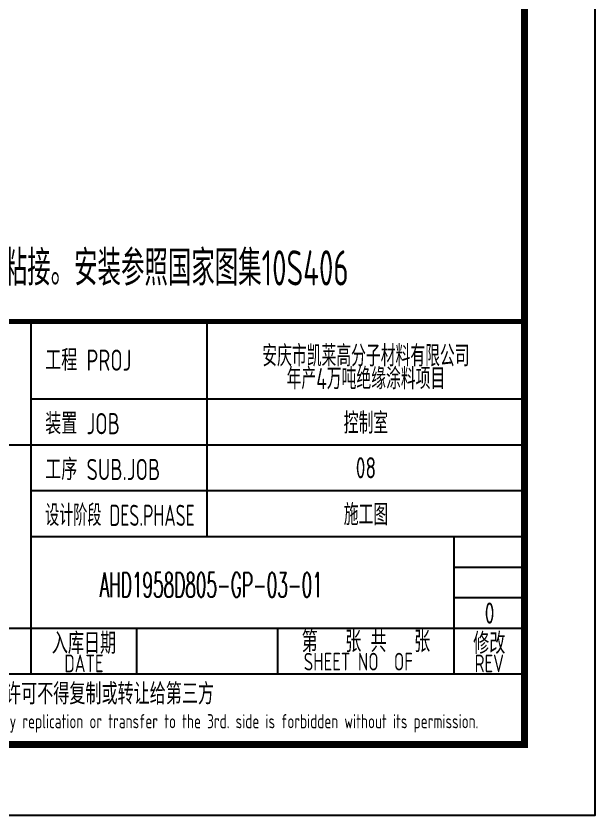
# Model space of a CAD drawing. Extents: x 5205853 to 5320510, y -422737 to -363337.
# Drawn here: x 5312295 to 5320510, y -422737 to -411406 of the extents above; entities that cross this region are included whole.
import ezdxf
from ezdxf.enums import TextEntityAlignment as Align

# ---------------------------------------------------------------- set-up
doc = ezdxf.new("R2010")
doc.units = 0
doc.header["$LTSCALE"] = 1000
doc.header["$MEASUREMENT"] = 0
doc.layers.get('0').update_dxf_attribs({"linetype": 'CONTINUOUS'})
for name, color, linetype in [('AXIS', 3, 'CONTINUOUS'), ('DIM_SYMB', 3, 'CONTINUOUS'), ('PUB_TITLE', 4, 'CONTINUOUS'), ('TWT_TEXT', 7, 'CONTINUOUS')]:
    doc.layers.add(name, color=color, linetype=linetype)
doc.styles.add('AHD', font='sceie.shx', dxfattribs={"width": 0.7, "bigfont": 'sceic.shx'})
doc.styles.add('DIM_FONT', font='SIMPLEX', dxfattribs={"width": 0.7, "bigfont": 'GBCBIG'})
doc.styles.add('TSSD_Rein', font='Tssdeng.shx', dxfattribs={"width": 0.7, "bigfont": 'hztxt.shx'})
doc.styles.add('公司标准', font='sceie.shx', dxfattribs={"width": 0.7, "height": 300, "bigfont": 'sceic.shx'})

msp = doc.modelspace()

# ---------------------------------------------------------------- linework, layer by layer
for p, q in [((5312509.6, -420737.3), (5312509.6, -415737.3)), ((5315009.6, -418787.3), (5315009.6, -415737.3)), ((5319509.6, -421737.3), (5319509.6, -415737.3)), ((5312509.6, -416837.3), (5319509.6, -416837.3)), ((5301509.6, -417487.3), (5319509.6, -417487.3)), ((5312509.6, -418137.3), (5319509.6, -418137.3)), ((5312509.6, -418787.3), (5319509.6, -418787.3)), ((5318509.6, -420737.3), (5318509.6, -418787.3)), ((5318509.6, -419220.7), (5319509.6, -419220.7)), ((5318509.6, -419654), (5319509.6, -419654)), ((5301509.6, -420087.3), (5319509.6, -420087.3)), ((5314009.6, -420737.3), (5314009.6, -420087.3)), ((5316009.6, -420737.3), (5316009.6, -420087.3)), ((5301509.6, -420737.3), (5319509.6, -420737.3)), ((5301509.6, -421737.3), (5319509.6, -421737.3))]:
    msp.add_line(p, q)
msp.add_lwpolyline([(5319509.6, -415737.3, 70, 70, 0), (5301509.6, -415737.3, 70, 70, 0), (5301509.6, -421737.3, 0, 0, 0)], format="xyseb")
at = {"layer": 'PUB_TITLE', "color": 4}
msp.add_lwpolyline([(5236409.6, -422737.3), (5320509.6, -422737.3), (5320509.6, -363337.3), (5236409.6, -363337.3)], close=True, dxfattribs=at)
at = {"layer": 'PUB_TITLE', "color": 4, "const_width": 100}
msp.add_lwpolyline([(5238909.6, -421737.3), (5319509.6, -421737.3), (5319509.6, -364337.3), (5238909.6, -364337.3)], close=True, dxfattribs=at)

# ---------------------------------------------------------------- texts
at = {"style": 'AHD'}
for s, width, p in [('工程 PROJ', 0.8, (5312709.6, -416437.3)), ('工程 PROJ', 0.8, (5312709.6, -416437.3)), ('装置 JOB', 0.8, (5312709.6, -417337.3)), ('装置 JOB', 0.8, (5312709.6, -417337.3)), ('工序 SUB.JOB', 0.8, (5312709.6, -417987.3)), ('工序 SUB.JOB', 0.8, (5312709.6, -417987.3)), ('设计阶段 DES.PHASE', 0.7, (5312709.6, -418637.3)), ('设计阶段 DES.PHASE', 0.7, (5312709.6, -418637.3))]:
    msp.add_text(s, height=300, dxfattribs=dict(at, width=width)).set_placement(p)
at = {"style": 'AHD', "width": 0.8}
for s, height, p in [('入库日期', 300, (5313259.6, -420287.3)), ('入库日期', 300, (5313259.6, -420287.3)), ('第   张 共   张', 300, (5317259.6, -420262.3)), ('修改', 300, (5319009.6, -420287.3)), ('修改', 300, (5319009.6, -420287.3)), ('DATE', 250, (5313259.6, -420587.3)), ('DATE', 250, (5313259.6, -420587.3)), ('SHEET NO  OF  ', 250, (5317259.6, -420562.3)), ('SHEET NO  OF  ', 250, (5317259.6, -420562.3)), ('REV', 250, (5319009.6, -420587.3)), ('REV', 250, (5319009.6, -420587.3)), ('本文件专有权属安徽华东化工医药工程有限责任公司所有,未经许可不得复制或转让给第三方', 300, (5310509.6, -421037.3)), ('本文件专有权属安徽华东化工医药工程有限责任公司所有,未经许可不得复制或转让给第三方', 300, (5310509.6, -421037.3)), ('The proprietary right of this document belongs to Anhui Huadong Chemical And Medical Engineering  Co.,Ltd.  and any replication or transfer to the 3rd. side is forbidden without its permission. ', 200, (5310509.6, -421437.3)), ('The proprietary right of this document belongs to Anhui Huadong Chemical And Medical Engineering  Co.,Ltd.  and any replication or transfer to the 3rd. side is forbidden without its permission. ', 200, (5310509.6, -421437.3))]:
    msp.add_text(s, height=height, dxfattribs=at).set_placement(p, align=Align.MIDDLE)
msp.add_attdef('0', text='0', height=300, dxfattribs=at).set_placement((5319013.7, -419873.4), align=Align.MIDDLE)
msp.add_attdef('0', text='0', height=300, dxfattribs=at).set_placement((5319013.7, -419873.4), align=Align.MIDDLE)
at = {"layer": 'AXIS', "style": 'TSSD_Rein', "width": 0.7}
for s, p in [('安庆市凯莱高分子材料有限公司', (5317259.6, -416209.7)), ('年产4万吨绝缘涂料项目', (5317259.6, -416532.8)), ('控制室', (5317259.6, -417162.3)), ('08', (5317259.6, -417812.3)), ('施工图', (5317259.6, -418462.3))]:
    msp.add_text(s, height=300, dxfattribs=at).set_placement(p, align=Align.MIDDLE)
at = {"layer": 'DIM_SYMB', "color": 7, "style": 'DIM_FONT', "width": 0.5}
msp.add_text('AHD1958D805-GP-03-01', height=350, dxfattribs=at).set_placement((5313481.9, -419648.2))
at = {"layer": 'TWT_TEXT', "color": 7, "style": '公司标准', "width": 0.7}
msp.add_text('注：雨水管采用硬聚氯乙烯排水管(UPVC)，粘接。安装参照国家图集10S406', height=500, dxfattribs=at).set_placement((5305594.6, -415229))

doc.saveas('drawing.dxf')
